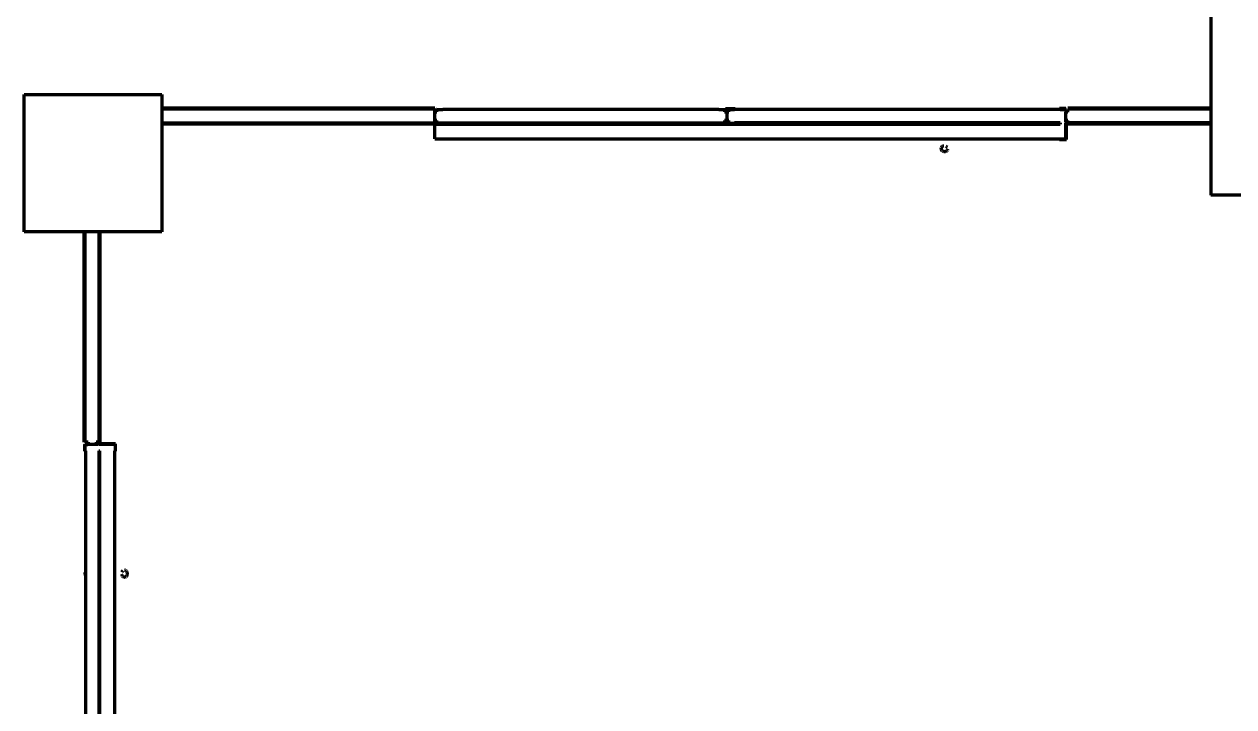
# Model space of a CAD drawing. Header units: millimetres. Extents: x 4307 to 31003, y 2809 to 20009.
# Drawn here: x 21357 to 26628, y 9064 to 12040 of the extents above; entities that cross this region are included whole.
import ezdxf

# ---------------------------------------------------------------- set-up
doc = ezdxf.new("R2010")
doc.units = ezdxf.units.MM
doc.layers.add('ProfileEdges', color=7, linetype='Continuous')
doc.layers.add('Q◆01 原始墙柱', color=7, linetype='Continuous', lineweight=0)

msp = doc.modelspace()

# ---------------------------------------------------------------- linework, layer by layer
for p, q in [((23182.4, 11668.9), (24382.6, 11668.9)), ((23182.4, 11668.9), (23182.4, 11667.9)), ((23182.4, 11667.9), (24382.6, 11667.9)), ((23182.4, 11667.9), (23182.4, 11667.7)), ((24382.6, 11667.9), (24382.6, 11668.9)), ((24382.6, 11667.7), (24382.6, 11667.9)), ((23182.4, 11610.2), (23182.4, 11609.9)), ((23182.4, 11609.9), (24382.6, 11609.9)), ((23182.4, 11609.9), (23182.4, 11609)), ((23182.4, 11609), (24382.6, 11609)), ((24382.6, 11609.9), (24382.6, 11610.2)), ((24382.6, 11609), (24382.6, 11609.9))]:
    msp.add_line(p, q)
at = {"layer": 'ProfileEdges', "lineweight": 211}
for p, q in [((26527.3, 15604.4), (26527.3, 11674.8)), ((21357.3, 11134.4), (21357.3, 11734.4)), ((21357.3, 11734.4), (21957.3, 11734.4)), ((21957.3, 11734.4), (21957.3, 11673.9)), ((23146.8, 11673.9), (21957.3, 11673.9)), ((21957.3, 11673.9), (21957.3, 11670.7)), ((21957.3, 11670.7), (23146.8, 11670.7)), ((21957.3, 11670.7), (21957.3, 11669.1)), ((23146.8, 11669.1), (21957.3, 11669.1)), ((21957.3, 11669.1), (21957.3, 11608.8)), ((23146.8, 11612.3), (23146.8, 11665.5)), ((23146.8, 11665.5), (23148.1, 11665.5)), ((23148.1, 11665.5), (23148.1, 11658)), ((23148.1, 11658), (23155.5, 11658)), ((23153, 11666.8), (23152.9, 11666.7)), ((23153, 11666.5), (23152.9, 11666.7)), ((23153, 11667), (23153.3, 11667.8)), ((23153.3, 11667.8), (23153, 11666.8)), ((23153, 11667), (23153, 11666.8)), ((23153, 11666.3), (23153, 11666.5)), ((23153, 11666.2), (23153, 11666.3)), ((23153, 11666.2), (23153.1, 11665.9)), ((23153.2, 11665.7), (23153, 11666.2)), ((23153.1, 11665.9), (23153.2, 11665.7)), ((23153.3, 11665.5), (23153.2, 11665.7)), ((23153.3, 11667.8), (23154.1, 11668.6)), ((23154.3, 11668.6), (23153.3, 11667.8)), ((23153.5, 11665.2), (23153.3, 11665.5)), ((23155.5, 11663.4), (23153.7, 11665)), ((23154.1, 11668.6), (23154.3, 11668.6)), ((23154.3, 11668.7), (23154.3, 11668.6)), ((23154.5, 11668.7), (23154.3, 11668.7)), ((23154.9, 11668.9), (23154.5, 11668.7)), ((23155.5, 11668.9), (23154.5, 11668.7)), ((23155.5, 11668.9), (23181.1, 11668.9)), ((23155.5, 11658), (23155.5, 11663.4)), ((23181.1, 11668.9), (23181.1, 11667.7)), ((24383.9, 11668.9), (23181.1, 11668.9)), ((23182.4, 11667.7), (23181.1, 11667.7)), ((24382.6, 11667.7), (23182.4, 11667.7)), ((24383.9, 11667.7), (24382.6, 11667.7)), ((24383.9, 11668.9), (24409.5, 11668.9)), ((24383.9, 11668.9), (24383.9, 11667.7)), ((24411.3, 11665), (24409.5, 11663.4)), ((24409.5, 11663.4), (24409.5, 11658)), ((24409.5, 11658), (24416.9, 11658)), ((24409.8, 11668.9), (24410.4, 11668.8)), ((24410.5, 11668.7), (24410.4, 11668.8)), ((24410.7, 11668.7), (24410.5, 11668.7)), ((24410.7, 11668.7), (24410.9, 11668.5)), ((24410.9, 11668.5), (24411.2, 11668.4)), ((24411.3, 11668.3), (24411.2, 11668.4)), ((24411.4, 11668.2), (24411.3, 11668.3)), ((24411.3, 11665), (24411.8, 11665.8)), ((24411.4, 11668.2), (24411.5, 11668)), ((24411.5, 11668), (24411.7, 11667.8)), ((24411.7, 11667.8), (24411.8, 11667.6)), ((24411.8, 11665.8), (24411.7, 11665.5)), ((24411.9, 11667.5), (24411.8, 11667.6)), ((24412, 11666.2), (24411.8, 11665.8)), ((24411.8, 11665.8), (24411.9, 11665.9)), ((24411.9, 11667.3), (24411.9, 11667.5)), ((24411.9, 11667.3), (24412, 11667)), ((24412, 11666.8), (24411.9, 11667.3)), ((24411.9, 11665.9), (24412, 11666.2)), ((24412, 11667), (24412, 11666.8)), ((24412, 11666.8), (24412.1, 11666.7)), ((24412.1, 11666.7), (24412, 11666.5)), ((24412, 11666.5), (24412, 11666.3)), ((24412, 11666.2), (24412, 11666.3)), ((24454.6, 11670.7), (24413.8, 11670.7)), ((24413.8, 11668.9), (24427, 11668.9)), ((24416.9, 11658), (24416.9, 11665.5)), ((24418.3, 11665.5), (24416.9, 11665.5)), ((24418.3, 11665.5), (24418.3, 11612.3)), ((24418.3, 11665.5), (24419.6, 11665.5)), ((24419.6, 11665.5), (24419.6, 11658)), ((24419.6, 11658), (24427, 11658)), ((24424.5, 11666.8), (24424.4, 11666.7)), ((24424.4, 11666.7), (24424.5, 11666.5)), ((24424.5, 11667), (24424.8, 11667.8)), ((24424.8, 11667.8), (24424.5, 11666.8)), ((24424.5, 11667), (24424.5, 11666.8)), ((24424.5, 11666.5), (24424.5, 11666.3)), ((24424.5, 11666.2), (24424.5, 11666.3)), ((24424.6, 11665.9), (24424.5, 11666.2)), ((24424.7, 11665.7), (24424.5, 11666.2)), ((24424.6, 11665.9), (24424.7, 11665.7)), ((24424.8, 11665.5), (24424.7, 11665.7)), ((24424.8, 11667.8), (24425.6, 11668.6)), ((24425.8, 11668.6), (24424.8, 11667.8)), ((24424.8, 11665.5), (24425, 11665.2)), ((24427, 11663.4), (24425.2, 11665)), ((24425.6, 11668.6), (24425.8, 11668.6)), ((24425.8, 11668.7), (24425.8, 11668.6)), ((24426, 11668.7), (24425.8, 11668.7)), ((24426.4, 11668.9), (24426, 11668.7)), ((24427, 11668.9), (24426, 11668.7)), ((24427, 11668.9), (24452.6, 11668.9)), ((24427, 11658), (24427, 11663.4)), ((24452.6, 11667.7), (24452.6, 11668.9)), ((24454.6, 11667.7), (24452.6, 11667.7)), ((24454.6, 11670.7), (24454.6, 11667.7)), ((25360.1, 11667.7), (24454.6, 11667.7)), ((25360.1, 11667.7), (25360.6, 11668)), ((25374.2, 11667.7), (25360.1, 11667.7)), ((25362.7, 11668.8), (25360.6, 11668)), ((25364.9, 11669.2), (25362.7, 11668.8)), ((25364.9, 11669.2), (25367.1, 11669.4)), ((25367.1, 11669.4), (25369.4, 11669.2)), ((25369.4, 11669.2), (25371.6, 11668.8)), ((25373.7, 11668), (25371.6, 11668.8)), ((25374.2, 11667.7), (25373.7, 11668)), ((25868.9, 11667.7), (25374.2, 11667.7)), ((25868.9, 11672.1), (25868.9, 11667.7)), ((25896.5, 11672.1), (25868.9, 11672.1)), ((25870.9, 11667.7), (25868.9, 11667.7)), ((25870.9, 11668.9), (25896.5, 11668.9)), ((25870.9, 11668.9), (25870.9, 11667.7)), ((25896.8, 11668.9), (25896.5, 11668.9)), ((25898.3, 11665), (25896.5, 11663.4)), ((25896.5, 11663.4), (25896.5, 11658)), ((25896.5, 11658), (25903.7, 11658)), ((25905.3, 11656.6), (25896.5, 11656.6)), ((25896.5, 11620.6), (25896.5, 11656.6)), ((25896.8, 11668.9), (25896.9, 11668.9)), ((25896.9, 11668.9), (25897.1, 11668.9)), ((25897.1, 11668.9), (25897.3, 11668.8)), ((25898.4, 11668.2), (25897.3, 11668.8)), ((25897.3, 11668.8), (25897.7, 11668.7)), ((25897.7, 11668.7), (25898.4, 11668.2)), ((25898.5, 11665.2), (25898.3, 11665)), ((25898.4, 11668.2), (25898.9, 11667.5)), ((25898.9, 11667.4), (25898.4, 11668.2)), ((25898.9, 11665.9), (25898.5, 11665.2)), ((25898.9, 11667.5), (25898.9, 11667.4)), ((25899, 11667.3), (25898.9, 11667.4)), ((25898.9, 11665.9), (25899, 11667.1)), ((25899.1, 11666.7), (25898.9, 11665.9)), ((25899, 11667.1), (25899, 11667.3)), ((25899.1, 11666.7), (25899, 11667.1)), ((25903.7, 11665.6), (25903.7, 11658)), ((25905.3, 11665.6), (25903.7, 11665.6)), ((26527.3, 11674.8), (25905.3, 11674.8)), ((25905.3, 11671.6), (26527.3, 11671.6)), ((26527.3, 11670), (25905.3, 11670)), ((25905.3, 11656.6), (25905.3, 11665.6)), ((26527.3, 11674.8), (26527.3, 11671.6)), ((26527.3, 11671.6), (26527.3, 11670)), ((26527.3, 11670), (26527.3, 11609.7)), ((23146.8, 11608.8), (21957.3, 11608.8)), ((21957.3, 11608.8), (21957.3, 11607.2)), ((21957.3, 11607.2), (23146.8, 11607.2)), ((21957.3, 11607.2), (21957.3, 11604)), ((23146.8, 11604), (21957.3, 11604)), ((21957.3, 11604), (21957.3, 11134.4)), ((23148.1, 11612.3), (23146.8, 11612.3)), ((23146.8, 11608.8), (23146.8, 11608.9)), ((23146.8, 11607.2), (23146.8, 11608.8)), ((23146.8, 11604), (23146.8, 11607.2)), ((23146.8, 11540.2), (23146.8, 11604)), ((23155.5, 11619.9), (23148.1, 11619.9)), ((23148.1, 11619.9), (23148.1, 11612.3)), ((23150.3, 11604.8), (23965.5, 11604.8)), ((23153, 11611.4), (23152.9, 11611.2)), ((23153, 11611.1), (23152.9, 11611.2)), ((23153, 11611.7), (23153.2, 11612.1)), ((23153.1, 11611.9), (23153, 11611.7)), ((23153, 11611.6), (23153, 11611.7)), ((23153, 11611.6), (23153, 11611.4)), ((23153, 11610.9), (23153, 11611.1)), ((23153, 11611.1), (23153.1, 11610.6)), ((23153.1, 11610.6), (23153, 11610.9)), ((23153.2, 11612.1), (23153.1, 11611.9)), ((23153.1, 11610.4), (23153.1, 11610.6)), ((23153.2, 11610.2), (23153.1, 11610.4)), ((23153.7, 11612.8), (23153.2, 11612.1)), ((23153.3, 11612.4), (23153.2, 11612.1)), ((23153.3, 11610.1), (23153.2, 11610.2)), ((23153.5, 11609.9), (23153.3, 11610.1)), ((23153.5, 11609.9), (23153.6, 11609.7)), ((23153.7, 11609.6), (23153.6, 11609.7)), ((23153.7, 11612.8), (23155.5, 11614.5)), ((23153.8, 11609.5), (23153.7, 11609.6)), ((23154.1, 11609.4), (23153.8, 11609.5)), ((23154.3, 11609.2), (23154.1, 11609.4)), ((23154.5, 11609.2), (23154.3, 11609.2)), ((23154.6, 11609.1), (23154.5, 11609.2)), ((23154.6, 11609.1), (23154.9, 11609)), ((23154.9, 11609), (23155.2, 11609)), ((23155.2, 11609), (23155.5, 11608.9)), ((23155.5, 11614.5), (23155.5, 11619.9)), ((23181.1, 11608.9), (23155.5, 11608.9)), ((23181.1, 11610.2), (23181.1, 11608.9)), ((23181.1, 11610.2), (23182.4, 11610.2)), ((23181.1, 11608.9), (24383.9, 11608.9)), ((23182.4, 11610.2), (24382.6, 11610.2)), ((23965.5, 11605.9), (23965.5, 11604.8)), ((24454.6, 11605.9), (23965.5, 11605.9)), ((23965.5, 11604.8), (25439.9, 11604.8)), ((24382.6, 11610.2), (24383.9, 11610.2)), ((24383.9, 11608.9), (24383.9, 11610.2)), ((24409.5, 11608.9), (24383.9, 11608.9)), ((24409.5, 11619.9), (24409.5, 11614.5)), ((24416.9, 11619.9), (24409.5, 11619.9)), ((24409.5, 11614.5), (24411.3, 11612.8)), ((24409.5, 11608.9), (24410.5, 11609.2)), ((24410.1, 11609), (24410.5, 11609.2)), ((24410.5, 11609.2), (24410.7, 11609.2)), ((24410.7, 11609.3), (24411.7, 11610.1)), ((24410.7, 11609.2), (24410.7, 11609.3)), ((24410.9, 11609.3), (24410.7, 11609.3)), ((24411.7, 11610.1), (24410.9, 11609.3)), ((24411.7, 11612.4), (24411.5, 11612.6)), ((24411.7, 11612.4), (24411.8, 11612.2)), ((24411.7, 11610.1), (24412, 11611.1)), ((24412, 11610.9), (24411.7, 11610.1)), ((24411.8, 11612.2), (24412, 11611.7)), ((24411.9, 11611.9), (24411.8, 11612.2)), ((24411.9, 11611.9), (24412, 11611.7)), ((24412, 11611.7), (24412, 11611.6)), ((24412, 11611.4), (24412, 11611.6)), ((24412.1, 11611.2), (24412, 11611.4)), ((24412, 11611.1), (24412.1, 11611.2)), ((24412, 11610.9), (24412, 11611.1)), ((24416.9, 11612.3), (24416.9, 11619.9)), ((24416.9, 11612.3), (24418.3, 11612.3)), ((24419.6, 11612.3), (24418.3, 11612.3)), ((24427, 11619.9), (24419.6, 11619.9)), ((24419.6, 11619.9), (24419.6, 11612.3)), ((24424.5, 11611.4), (24424.4, 11611.2)), ((24424.5, 11611.1), (24424.4, 11611.2)), ((24424.5, 11611.7), (24424.7, 11612.1)), ((24424.5, 11611.7), (24424.6, 11611.9)), ((24424.5, 11611.6), (24424.5, 11611.7)), ((24424.5, 11611.6), (24424.5, 11611.4)), ((24424.5, 11610.9), (24424.5, 11611.1)), ((24424.5, 11611.1), (24424.6, 11610.6)), ((24424.6, 11610.6), (24424.5, 11610.9)), ((24424.7, 11612.1), (24424.6, 11611.9)), ((24424.6, 11610.6), (24424.6, 11610.4)), ((24424.6, 11610.4), (24424.7, 11610.2)), ((24425.2, 11612.8), (24424.7, 11612.1)), ((24424.8, 11612.4), (24424.7, 11612.1)), ((24424.7, 11610.2), (24424.8, 11610.1)), ((24424.8, 11612.4), (24425.2, 11612.8)), ((24425, 11609.9), (24424.8, 11610.1)), ((24425, 11609.9), (24425.1, 11609.7)), ((24425.1, 11609.7), (24425.2, 11609.6)), ((24425.2, 11612.8), (24427, 11614.5)), ((24425.2, 11609.6), (24425.3, 11609.5)), ((24425.6, 11609.4), (24425.3, 11609.5)), ((24425.8, 11609.2), (24425.6, 11609.4)), ((24426, 11609.2), (24425.8, 11609.2)), ((24426.1, 11609.1), (24426, 11609.2)), ((24426.7, 11609), (24426.1, 11609.1)), ((24427, 11614.5), (24427, 11619.9)), ((24427, 11608.9), (24452.6, 11608.9)), ((24452.6, 11608.9), (24452.6, 11610.2)), ((24454.6, 11610.2), (24452.6, 11610.2)), ((24454.6, 11610.2), (24454.6, 11605.9)), ((25868.9, 11610.2), (24454.6, 11610.2)), ((24454.6, 11605.9), (25439.9, 11605.9)), ((25439.9, 11604.8), (25439.9, 11605.9)), ((25439.9, 11604.8), (25868.9, 11604.8)), ((25868.9, 11610.2), (25868.9, 11604.8)), ((25870.9, 11610.2), (25868.9, 11610.2)), ((25868.9, 11604.8), (25870.9, 11604.8)), ((25870.9, 11610.2), (25870.9, 11604.8)), ((25905.3, 11620.6), (25896.5, 11620.6)), ((25896.5, 11619.2), (25903.7, 11619.2)), ((25896.5, 11613.7), (25896.5, 11619.2)), ((25898.3, 11612.1), (25896.5, 11613.7)), ((25896.5, 11607.5), (25896.5, 11608.2)), ((25896.5, 11539), (25896.5, 11607.5)), ((25896.5, 11607.5), (25907.7, 11607.5)), ((25896.8, 11608.2), (25897.1, 11608.2)), ((25897.2, 11608.3), (25897.1, 11608.2)), ((25898.4, 11608.9), (25897.2, 11608.3)), ((25897.7, 11608.4), (25897.2, 11608.3)), ((25897.7, 11608.4), (25898.4, 11608.9)), ((25898.5, 11611.9), (25898.3, 11612.1)), ((25898.9, 11609.8), (25898.4, 11608.9)), ((25898.4, 11608.9), (25898.9, 11609.6)), ((25898.9, 11611.2), (25898.5, 11611.9)), ((25898.5, 11537.2), (25898.5, 11605.8)), ((25898.5, 11605.8), (25907.7, 11605.8)), ((25899.1, 11610.4), (25898.9, 11611.2)), ((25898.9, 11611.2), (25899, 11610)), ((25899, 11609.8), (25898.9, 11609.8)), ((25898.9, 11609.6), (25898.9, 11609.8)), ((25899.1, 11610.4), (25899, 11610)), ((25899, 11610), (25899, 11609.8)), ((25903.7, 11619.2), (25903.7, 11611.5)), ((25903.7, 11611.5), (25905.3, 11611.5)), ((25905.3, 11611.5), (25905.3, 11620.6)), ((26527.3, 11609.7), (25905.3, 11609.7)), ((25905.3, 11608.1), (26527.3, 11608.1)), ((26527.3, 11604.9), (25905.3, 11604.9)), ((26527.3, 11609.7), (26527.3, 11608.1)), ((26527.3, 11608.1), (26527.3, 11604.9)), ((26527.3, 11604.9), (26527.3, 11294.4)), ((23146.8, 11540.2), (25868.9, 11540.2)), ((25353, 11499.5), (25352.8, 11497.5)), ((25353, 11495.5), (25352.8, 11497.5)), ((25353, 11499.5), (25353.5, 11501.4)), ((25353, 11495.5), (25353.5, 11493.6)), ((25354.3, 11503.3), (25353.5, 11501.4)), ((25354.3, 11491.7), (25353.5, 11493.6)), ((25355.5, 11505), (25354.3, 11503.3)), ((25355.5, 11490), (25354.3, 11491.7)), ((25355.5, 11505), (25357, 11506.5)), ((25358.7, 11507.8), (25357, 11506.5)), ((25358.7, 11507.8), (25360.6, 11508.8)), ((25362.7, 11509.6), (25360.6, 11508.8)), ((25364.9, 11510), (25362.7, 11509.6)), ((25375.9, 11507.6), (25373.3, 11509)), ((25375.9, 11507.6), (25378.2, 11505.6)), ((25378.2, 11505.6), (25379.9, 11503.4)), ((25378.8, 11490), (25379.9, 11491.7)), ((25380.8, 11493.6), (25379.9, 11491.7)), ((25381.5, 11497.5), (25380.8, 11493.6)), ((25380.8, 11493.6), (25381.5, 11496.7)), ((25381.5, 11497.2), (25381.5, 11497.5)), ((25381.5, 11497.2), (25381.5, 11497.1)), ((25381.5, 11497.1), (25381.5, 11497)), ((25381.5, 11496.8), (25381.5, 11497)), ((25381.5, 11496.7), (25381.5, 11496.8)), ((25381.5, 11496.7), (25381.5, 11496.7)), ((25868.9, 11540.2), (25868.9, 11537.2)), ((25868.9, 11540.2), (25870.9, 11540.2)), ((25868.9, 11537.2), (25898.5, 11537.2)), ((25870.9, 11540.2), (25870.9, 11539)), ((25896.5, 11539), (25870.9, 11539)), ((25355.5, 11490), (25357, 11488.5)), ((25358.7, 11487.2), (25357, 11488.5)), ((25358.7, 11487.2), (25360.6, 11486.2)), ((25362.7, 11485.4), (25360.6, 11486.2)), ((25364.9, 11485), (25362.7, 11485.4)), ((25364.9, 11485), (25367.1, 11484.8)), ((25367.1, 11484.8), (25369.4, 11485)), ((25369.4, 11485), (25371.6, 11485.4)), ((25373.7, 11486.2), (25371.6, 11485.4)), ((25375.6, 11487.2), (25373.7, 11486.2)), ((25375.6, 11487.2), (25377.3, 11488.5)), ((25378.8, 11490), (25377.3, 11488.5)), ((29417.3, 11294.4), (26527.3, 11294.4)), ((21617.3, 11134.4), (21357.3, 11134.4)), ((21617.3, 11134.4), (21617.3, 10217.1)), ((21620.5, 11134.4), (21617.3, 11134.4)), ((21620.5, 10217.1), (21620.5, 11134.4)), ((21622.1, 11134.4), (21620.5, 11134.4)), ((21622.1, 11134.4), (21622.1, 10217.1)), ((21682.4, 11134.4), (21622.1, 11134.4)), ((21682.4, 11134.4), (21682.4, 10217.1)), ((21684, 11134.4), (21682.4, 11134.4)), ((21684, 10217.1), (21684, 11134.4)), ((21687.2, 11134.4), (21684, 11134.4)), ((21687.2, 11134.4), (21687.2, 10217.1)), ((21957.3, 11134.4), (21687.2, 11134.4)), ((21620, 10207.8), (21620, 10178.4)), ((21620, 10178.4), (21624.4, 10178.4)), ((21623.2, 10208.1), (21623.1, 10207.8)), ((21623.1, 10180.6), (21623.1, 10207.8)), ((21623.1, 10180.6), (21624.4, 10180.6)), ((21623.2, 10208.4), (21623.3, 10208.7)), ((21623.2, 10208.2), (21623.2, 10208.4)), ((21623.2, 10208.1), (21623.2, 10208.2)), ((21623.9, 10209.8), (21623.3, 10208.7)), ((21623.3, 10208.7), (21623.4, 10209)), ((21623.4, 10209), (21623.9, 10209.8)), ((21624.7, 10210.4), (21623.9, 10209.8)), ((21623.9, 10209.8), (21624.6, 10210.3)), ((21624.4, 10180.6), (21624.4, 10178.4)), ((21624.4, 10178.4), (21624.4, 9652.1)), ((21624.6, 10210.3), (21624.7, 10210.4)), ((21624.8, 10210.4), (21624.7, 10210.4)), ((21624.9, 10210.4), (21624.8, 10210.4)), ((21625.3, 10210.5), (21624.9, 10210.4)), ((21626.1, 10210.4), (21624.9, 10210.4)), ((21625.3, 10210.5), (21626.1, 10210.4)), ((21626.1, 10210.4), (21626.8, 10210)), ((21626.5, 10217.1), (21626.5, 10215.4)), ((21635.5, 10217.1), (21626.5, 10217.1)), ((21626.5, 10215.4), (21634.1, 10215.4)), ((21626.8, 10210), (21627, 10209.7)), ((21627, 10209.7), (21628.7, 10207.8)), ((21628.7, 10207.8), (21634.1, 10207.8)), ((21634.1, 10207.8), (21634.1, 10215.4)), ((21635.5, 10217.1), (21635.5, 10207.8)), ((21671.5, 10207.8), (21635.5, 10207.8)), ((21671.5, 10217.1), (21671.5, 10207.8)), ((21680.5, 10217.1), (21671.5, 10217.1)), ((21672.9, 10215.4), (21680.5, 10215.4)), ((21672.9, 10207.8), (21672.9, 10215.4)), ((21678.4, 10207.8), (21672.9, 10207.8)), ((21680, 10209.7), (21678.4, 10207.8)), ((21680.2, 10210), (21680, 10209.7)), ((21680.9, 10210.4), (21680.2, 10210)), ((21680.5, 10215.4), (21680.5, 10217.1)), ((21681.7, 10210.5), (21680.9, 10210.4)), ((21680.9, 10210.4), (21682.1, 10210.4)), ((21681.7, 10210.5), (21682.1, 10210.4)), ((21681.9, 10180.6), (21687.3, 10180.6)), ((21681.9, 10180.6), (21681.9, 10178.4)), ((21681.9, 10178.4), (21687.3, 10178.4)), ((21681.9, 10178.4), (21681.9, 8673.6)), ((21682.1, 10210.4), (21682.2, 10210.4)), ((21682.2, 10210.4), (21682.3, 10210.4)), ((21682.3, 10210.4), (21683.2, 10209.8)), ((21682.5, 10210.3), (21682.3, 10210.4)), ((21683.2, 10209.8), (21682.5, 10210.3)), ((21683.7, 10209), (21683.2, 10209.8)), ((21683.2, 10209.8), (21683.8, 10208.6)), ((21683.7, 10209), (21683.8, 10208.6)), ((21683.8, 10208.6), (21683.8, 10208.4)), ((21683.9, 10208.1), (21683.8, 10208.4)), ((21684.5, 10207.8), (21683.9, 10207.8)), ((21684.5, 10207.8), (21684.5, 10219.7)), ((21753.1, 10207.8), (21684.5, 10207.8)), ((21686.3, 10209.9), (21686.3, 10219.7)), ((21754.8, 10209.9), (21686.3, 10209.9)), ((21687.3, 10178.4), (21687.3, 10180.6)), ((21687.3, 9721.9), (21687.3, 10178.4)), ((21751.8, 10180.6), (21753.1, 10180.6)), ((21751.8, 10178.4), (21751.8, 10180.6)), ((21751.8, 10178.4), (21754.8, 10178.4)), ((21751.8, 7282), (21751.8, 10178.4)), ((21753.1, 10207.8), (21753.1, 10180.6)), ((21754.8, 10178.4), (21754.8, 10209.9)), ((21687.3, 9721.9), (21686.2, 9721.9)), ((21686.2, 8673.6), (21686.2, 9721.9)), ((21687.3, 8153.1), (21687.3, 9721.9)), ((21622.7, 9644.6), (21622.9, 9646.9)), ((21622.9, 9646.9), (21623.3, 9649.3)), ((21624.1, 9651.5), (21623.3, 9649.3)), ((21624.4, 9652.1), (21624.1, 9651.5)), ((21624.4, 9652.1), (21624.4, 9637)), ((21784.5, 9653.9), (21783.1, 9651.1)), ((21784.5, 9653.9), (21786.5, 9656.3)), ((21786.5, 9656.3), (21788.7, 9658.1)), ((21794.6, 9659.8), (21798.5, 9659.1)), ((21794.9, 9659.8), (21794.6, 9659.8)), ((21794.9, 9659.8), (21795, 9659.8)), ((21795, 9659.8), (21795.1, 9659.8)), ((21795.2, 9659.8), (21795.1, 9659.8)), ((21795.3, 9659.8), (21795.2, 9659.8)), ((21795.3, 9659.8), (21795.4, 9659.8)), ((21798.5, 9659.1), (21795.4, 9659.8)), ((21798.5, 9659.1), (21800.3, 9658.2)), ((21802, 9656.9), (21800.3, 9658.2)), ((21802, 9656.9), (21803.6, 9655.4)), ((21804.9, 9653.5), (21803.6, 9655.4)), ((21804.9, 9653.5), (21805.9, 9651.5)), ((21805.9, 9651.5), (21806.7, 9649.3)), ((21807.1, 9646.9), (21806.7, 9649.3)), ((21807.3, 9644.6), (21807.1, 9646.9)), ((21622.9, 9642.2), (21622.7, 9644.6)), ((21622.9, 9642.2), (21623.3, 9639.8)), ((21623.3, 9639.8), (21624.1, 9637.6)), ((21624.4, 9637), (21624.1, 9637.6)), ((21624.4, 9637), (21624.4, 8673.6)), ((21782, 9642.2), (21782.5, 9639.8)), ((21782.5, 9639.8), (21783.3, 9637.6)), ((21784.3, 9635.6), (21783.3, 9637.6)), ((21784.3, 9635.6), (21785.6, 9633.7)), ((21787.1, 9632.2), (21785.6, 9633.7)), ((21787.1, 9632.2), (21788.8, 9630.9)), ((21788.8, 9630.9), (21790.7, 9630)), ((21792.6, 9629.5), (21790.7, 9630)), ((21792.6, 9629.5), (21794.6, 9629.3)), ((21796.6, 9629.5), (21794.6, 9629.3)), ((21796.6, 9629.5), (21798.5, 9630)), ((21800.3, 9630.9), (21798.5, 9630)), ((21802, 9632.2), (21800.3, 9630.9)), ((21802, 9632.2), (21803.6, 9633.7)), ((21804.9, 9635.6), (21803.6, 9633.7)), ((21804.9, 9635.6), (21805.9, 9637.6)), ((21806.7, 9639.8), (21805.9, 9637.6)), ((21807.1, 9642.2), (21806.7, 9639.8)), ((21807.1, 9642.2), (21807.3, 9644.6))]:
    msp.add_line(p, q, dxfattribs=at)
at = {"layer": 'Q◆01 原始墙柱'}
for p, q in [((26527.3, 15604.4), (26527.3, 11294.4)), ((26527.3, 11294.4), (29417.3, 11294.4))]:
    msp.add_line(p, q, dxfattribs=at)

doc.saveas('drawing.dxf')
